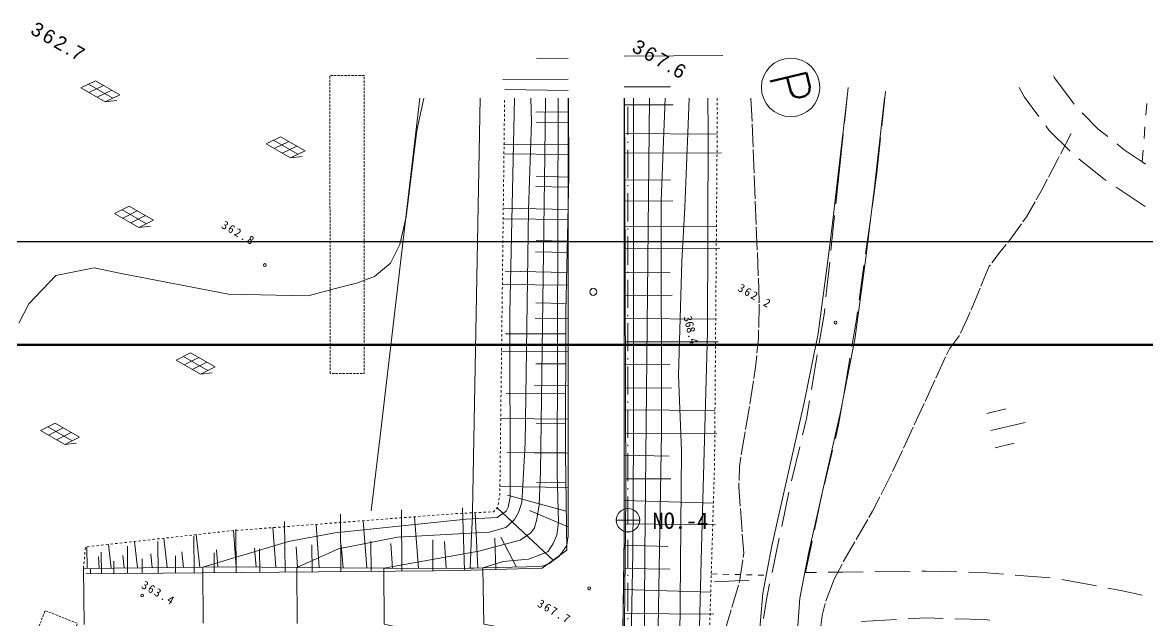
# Model space of a CAD drawing. Header units: millimetres. Extents: x -2078669 to -1085629, y -5987148 to 310365.
# Drawn here: x -1766236 to -1646054, y -5706897 to -5643020 of the extents above; entities that cross this region are included whole.
import ezdxf
from ezdxf.enums import TextEntityAlignment as Align

# ---------------------------------------------------------------- set-up
doc = ezdxf.new("R2010")
doc.units = ezdxf.units.MM
doc.header["$LTSCALE"] = 500
for name, pattern in [('53003', [0.75, 0.5, -0.25]), ('561019', [1, 0.5, -0.5]), ('56201', [2.5, 1.25, -1.25]), ('57103', [5.5, 5, -0.5]), ('SXF_一点短鎖線', [9.25, 6, -1.5, 0.25, -1.5])]:
    doc.linetypes.add(name, pattern=pattern)
doc.layers.get('Defpoints').update_dxf_attribs({"color": 153})
for name, color, linetype, lineweight in [('D-BGD', 7, 'Continuous', 13), ('D-BGD-数値図化', 7, 'Continuous', 13), ('D-BMK', 2, 'SXF_一点短鎖線', 13), ('D-BMK-HTXT', 7, 'Continuous', 13), ('D-TTL', 2, 'Continuous', 140), ('●予備設計_LP横断', 7, 'Continuous', 13)]:
    doc.layers.add(name, color=color, linetype=linetype, lineweight=lineweight)
doc.styles.add('BIGFONT', font='txt', dxfattribs={"height": 0.2, "bigfont": 'BIGFONT'})
doc.styles.add('MS ゴシック', font='MS Gothic.ttf')
doc.styles.add('Style-WORKING', font='WORKING.shx')
doc.styles.add('ＭＳ ゴシック', font='MS Gothic.ttf')
doc.linetypes.add('56130', pattern='A,1,-0.375,[44,dgnlstyle-dm500.shx,S=0.0012,R=0,X=0,Y=0],-0.375', length=1.75)

# ---------------------------------------------------------------- blocks, each defined once
blk = doc.blocks.new('M7312')
at = {"layer": '●予備設計_LP横断', "linetype": 'Continuous', "lineweight": 20}
blk.add_circle((0, -0.001000000003841706), 0.15, dxfattribs=at)
blk = doc.blocks.new('M6217')
at = {"layer": 'D-BGD-数値図化', "linetype": 'Continuous', "lineweight": 9}
for p, q in [((-1.033000000001266, 0.7000000000116415), (-2, -0.75)), ((-1.5, 0), (1.5, 0)), ((-1.033000000001266, 0.7000000000116415), (1.966999999998734, 0.7000000000116415)), ((-0.03300000000126602, 0.7000000000116415), (-1, -0.75)), ((0.966999999998734, 0.7000000000116415), (0, -0.75)), ((1.966999999998734, 0.7000000000116415), (1, -0.75)), ((1, -0.75), (2, 0)), ((-2, -0.75), (1, -0.75))]:
    blk.add_line(p, q, dxfattribs=at)

msp = doc.modelspace()

# ---------------------------------------------------------------- linework, layer by layer
at = {"layer": 'D-BGD', "linetype": 'Continuous'}
for p, q in [((-1707943.472932116, -5646879.620148626), (-1711309.738890354, -5646838.434700077)), ((-1701949.728074475, -5646609.685565954), (-1691410.322867256, -5646554.677655142)), ((-1707934.503544536, -5649075.138474473), (-1714916.560057319, -5649121.845885431)), ((-1707943.979892161, -5650266.864509185), (-1714718.903484079, -5650184.004775533)), ((-1701944.151858039, -5649903.190488055), (-1697008.376720338, -5649887.128146449)), ((-1678419.100215582, -5653698.094222469, 362761.9803929497), (-1678028.561257426, -5649968.608761691, 362755.980393274)), ((-1674440.354748812, -5654108.493760946, 362761.9803929497), (-1674055.147370341, -5650378.250504075, 362755.980393274)), ((-1701925.807667193, -5651825.423756606), (-1696710.06947655, -5651801.503349324)), ((-1646224.15370277, -5652913.000008776, 362675.9803975979), (-1646127.083102938, -5651666.57025556, 362686.9803970034)), ((-1707913.641587291, -5652570.501611263), (-1711395.351466811, -5652587.677304205)), ((-1707944.493032331, -5653695.401249752), (-1711352.610697995, -5653653.840559422)), ((-1646419.161878497, -5655405.361165555, 362652.9803988411), (-1646322.091278675, -5654158.931412339, 362663.9803982465)), ((-1701944.914598244, -5654863.375980193), (-1692024.854627647, -5654941.944245209)), ((-1678939.695950985, -5658671.196612075, 362769.9803925173), (-1678549.156992826, -5654941.711151312, 362763.9803928416)), ((-1674954.253578793, -5659081.985320225, 362769.9803925173), (-1674569.046200325, -5655351.742063354, 362763.9803928416)), ((-1707896.465894341, -5656052.211490779), (-1714837.56263533, -5656087.860108878)), ((-1701894.309299024, -5656987.846150381), (-1691574.448007951, -5656933.519174818)), ((-1646614.170054227, -5657897.72232232, 362629.9804000842), (-1646517.099454397, -5656651.292569105, 362640.9803994897)), ((-1707945.006172509, -5657123.937990316), (-1714802.553243223, -5657040.554962643)), ((-1678939.695950985, -5658671.196612075, 362769.9803925173), (-1679340.399718864, -5662398.299504595, 362884.9803863016)), ((-1674954.253578793, -5659081.985320225, 362769.9803925173), (-1675474.115775154, -5662793.652301286, 362883.9803863557)), ((-1707945.525549093, -5660594.143285192), (-1711395.133963428, -5660552.198433651)), ((-1707874.3067049, -5659525.251609514), (-1711345.844159135, -5659444.465469525)), ((-1701945.677292777, -5659823.264633434), (-1697004.906258693, -5659862.396232339)), ((-1649418.059255705, -5660604.466437317, 362590.9804021922), (-1646305.747163302, -5662688.744951033, 362766.9803926795)), ((-1707950.109348417, -5662988.119302974), (-1714772.899405878, -5662838.016680455)), ((-1701877.555988005, -5662095.655515091), (-1696761.076862517, -5662083.885700576)), ((-1707946.044925687, -5664064.34858007), (-1714886.931512297, -5663979.952201536)), ((-1679473.924400418, -5663639.923034822, 362923.9803841937), (-1679874.628168297, -5667367.025927355, 363038.980377978)), ((-1675646.825189892, -5664031.206861397, 362921.9803843018), (-1676167.185735896, -5667743.74081856, 363035.9803781402)), ((-1701946.439987316, -5664783.153286655), (-1692103.415821574, -5664861.111417302)), ((-1708027.003791811, -5666392.687703065), (-1711378.256395052, -5666323.371220549)), ((-1707946.570614248, -5667576.727151527), (-1711438.101992044, -5667534.272545746)), ((-1701858.208212597, -5667158.818843734), (-1691741.84854831, -5667137.462814459)), ((-1680007.285873772, -5668609.147807232, 363076.9803759241), (-1680407.989641651, -5672336.250699766, 363192.9803696544)), ((-1676339.895150631, -5668981.295378672, 363073.9803760863), (-1676859.757346985, -5672692.962359748, 363186.9803699788)), ((-1708104.990035105, -5669738.956809815), (-1714690.896654865, -5669598.140245013)), ((-1701947.196759036, -5669704.525135005), (-1697044.794068933, -5669743.352851258)), ((-1707947.096302808, -5671089.105722984), (-1714972.335227376, -5671003.68367839)), ((-1701849.919230039, -5672181.022400558), (-1696831.401937499, -5672159.080160739)), ((-1708180.381813996, -5673040.579880483), (-1711415.035830523, -5672969.079798182)), ((-1707947.628380038, -5674644.170101307), (-1711481.592209522, -5674601.199546265)), ((-1701947.953530749, -5674625.896983359), (-1692181.366936043, -5674703.24971772)), ((-1708207.2358602, -5676277.828361413), (-1714621.044496616, -5676259.004744411)), ((-1701842.722047386, -5677144.926664026), (-1691904.946527445, -5677113.19277717)), ((-1707948.16045727, -5678199.234479619), (-1715058.776850646, -5678112.774304079)), ((-1681333.651996185, -5678513.694344795, 363288.9803644656), (-1681955.312556237, -5682211.830176258, 363321.980362682)), ((-1708205.486159673, -5679485.381295703), (-1711399.385836709, -5679483.44473194)), ((-1701948.704425638, -5679509.0511352), (-1697084.372124005, -5679547.577328651)), ((-1677842.831475563, -5678863.933923182, 363286.9803645738), (-1678467.092963843, -5682560.574705707, 363318.9803628442)), ((-1707948.699000817, -5681797.503423832), (-1711525.610962007, -5681754.010649237)), ((-1701824.260639544, -5682069.168387919), (-1696900.018915662, -5682050.70698007)), ((-1708216.092484208, -5682674.297476259), (-1714549.27880922, -5682655.679291581)), ((-1701949.455320518, -5684392.205287055), (-1692258.71270871, -5684468.957326455)), ((-1663216.836827897, -5684794.731393992), (-1661176.685645314, -5684299.572151156)), ((-1707949.237544363, -5685395.772368045), (-1715146.268995752, -5685308.261445185)), ((-1708225.40157654, -5685840.89063876), (-1711369.671721011, -5685832.878778627)), ((-1662774.827884353, -5686616.321280328), (-1659130.651412373, -5685730.569441078)), ((-1701811.874528085, -5686943.780579223), (-1692062.650145479, -5686919.008356306)), ((-1662332.450314368, -5688439.276492401), (-1660291.800782133, -5687943.250273478)), ((-1708233.41343668, -5688985.160783235), (-1714485.977450304, -5688966.748030878)), ((-1707949.782632812, -5689037.770941637), (-1711570.164672759, -5688993.749600943)), ((-1701950.200330947, -5689237.092192481), (-1697147.094580132, -5689327.19910182)), ((-1683198.855750127, -5688332.275920505, 363307.9803634387), (-1684071.557818625, -5691979.537849594, 363256.9803661953)), ((-1679688.572586134, -5688686.782285759, 363312.9803631685), (-1680559.909328907, -5692333.675588426, 363261.980365925)), ((-1701796.893952223, -5691773.746734432), (-1696966.927797012, -5691758.766158582)), ((-1707950.327721267, -5692679.769515225), (-1715234.824429658, -5692591.195075365)), ((-1708195.482028528, -5692109.702374068), (-1711316.337355062, -5692161.287039475)), ((-1708143.897363117, -5695230.557700594), (-1714435.496102089, -5693494.158926451)), ((-1701950.945341396, -5694081.979097912), (-1692429.264949917, -5694365.654695851)), ((-1684361.671166451, -5693194.590966425, 363239.9803671141), (-1685134.459089864, -5696864.68187876, 363261.980365925)), ((-1725708.689317927, -5701628.185839897), (-1725762.704619137, -5695080.233662902)), ((-1719034.171561256, -5701554.647417349), (-1719245.334356352, -5694858.693010221)), ((-1717589.840755316, -5701293.532647422), (-1717862.565581939, -5695379.981572597)), ((-1709525.965930459, -5700490.908529095), (-1715522.00017312, -5694859.252083331)), ((-1707950.955954962, -5696877.301645722), (-1712058.279563629, -5695155.281300752)), ((-1738181.938198774, -5701736.562668609), (-1738233.846055852, -5696308.653090391)), ((-1734526.915784046, -5701248.016131244), (-1734880.929111071, -5696625.002570834)), ((-1732211.995458829, -5701684.795605509), (-1732270.724185883, -5695526.301728236)), ((-1729465.448160424, -5701286.739556435), (-1729851.916569598, -5696239.899339306)), ((-1723939.742288876, -5701328.946459549), (-1724362.003533371, -5695819.236644568)), ((-1701825.262180249, -5696578.795407215), (-1692221.445563394, -5696666.524642074)), ((-1747899.078002671, -5701825.914913571), (-1747936.046887595, -5697836.850915424)), ((-1747300.117372945, -5701202.359000015), (-1747686.287057823, -5697727.065334245)), ((-1743410.226128153, -5701179.613053871), (-1743707.244491016, -5697300.889247838)), ((-1743412.626878881, -5701786.492358224), (-1743455.324833899, -5697125.143354376)), ((-1739163.327190027, -5701212.392189439), (-1739487.599368159, -5696977.764387977)), ((-1702411.143786873, -5730580.913396094), (-1701951.523513187, -5697841.895522673)), ((-1759323.505587741, -5701327.881349768), (-1759347.56976062, -5699022.850467714)), ((-1756775.05026964, -5701301.275862701), (-1757056.514094823, -5698768.271623571)), ((-1755016.369855921, -5701887.161949389), (-1755034.983575049, -5698969.808249645)), ((-1753943.252594115, -5701271.71232438), (-1754256.010130113, -5698457.083609685)), ((-1751735.567138791, -5701858.311166637), (-1751761.618024837, -5698452.240102025)), ((-1750796.609991362, -5701238.86185276), (-1751144.140535513, -5698111.297090234)), ((-1736845.122072805, -5701230.280388479), (-1737014.692863325, -5699015.793819872)), ((-1735295.577277845, -5701711.668220798), (-1735320.471725664, -5698825.307299877)), ((-1731996.181972246, -5701267.377843836), (-1732181.302406288, -5698849.914399456)), ((-1728980.822274279, -5701662.02011914), (-1729012.267521427, -5698425.863438102)), ((-1726702.595354667, -5701307.860023024), (-1726904.777638069, -5698668.705499963)), ((-1722383.240564712, -5701601.929521543), (-1722414.480379553, -5698285.15052911)), ((-1720984.15737683, -5701351.503849384), (-1721158.131692868, -5698463.425780833)), ((-1715686.194357685, -5701449.066019799), (-1715786.792258741, -5698092.419055467)), ((-1713478.26954443, -5701184.091509187), (-1715125.093110208, -5698005.918708116)), ((-1701965.562852435, -5698841.925775712), (-1697281.322352183, -5698982.073872029)), ((-1685390.978730635, -5698087.510773234, 363269.9803654926), (-1686164.633630124, -5701757.103335919, 363291.9803643036)), ((-1681890.860376366, -5698439.634570229, 363268.9803655467), (-1682590.703210231, -5701764.101408725, 363289.9803644116)), ((-1758049.277928684, -5701314.578606239), (-1758125.659928212, -5700105.069825931)), ((-1757808.45520818, -5701908.575565216), (-1757836.08491438, -5699608.893842122)), ((-1755359.15143187, -5701286.494093527), (-1755507.70677217, -5699949.58585509)), ((-1752369.931292742, -5701255.287088568), (-1752535.003312777, -5699769.738719266)), ((-1749893.610001738, -5701844.399356035), (-1749907.521812339, -5700002.442218985)), ((-1749048.363682161, -5701220.610426388), (-1749231.788739414, -5699569.895819312)), ((-1745743.301380805, -5701807.841335736), (-1745761.374958644, -5699652.06471387)), ((-1745355.18402683, -5701182.01577801), (-1745525.968762486, -5699352.481658981)), ((-1741286.776659092, -5701196.002621667), (-1741442.099294337, -5699167.664719783)), ((-1740898.384736124, -5701766.851477538), (-1740921.711881097, -5699238.956077516)), ((-1759720.476070299, -5701332.025661412), (-1759658.735550371, -5707330.769964835)), ((-1758955.804321485, -5701918.055537933), (-1758970.614016972, -5701402.031658535)), ((-1756463.885196769, -5701897.117425049), (-1756475.343336946, -5700552.547413634)), ((-1753438.602671097, -5701871.336609652), (-1753445.758250051, -5700298.552921308)), ((-1701874.656194122, -5701360.223829729), (-1697079.574514328, -5701405.931579325)), ((-1722266.641978009, -5701599.745921773, 367629.9801298375), (-1759458.174943622, -5701929.178969122, 363609.9803471159)), ((-1692316.861304655, -5702764.096602802, 362326.9804164611), (-1688619.183441567, -5702591.931160412, 362924.9803841396)), ((-1681416.068125629, -5701755.311138577, 363310.9803632767), (-1682590.703210231, -5701764.101408725, 363289.9803644116)), ((-1671417.446398241, -5701647.822792973, 363335.9803619254), (-1675167.763283304, -5701692.842133095, 363347.9803612768)), ((-1656443.232836459, -5702349.566274852, 363281.980364844), (-1660180.378431045, -5702044.59203812, 363296.9803640333)), ((-1651519.735275826, -5703207.287133018, 363222.9803680329), (-1655206.436072426, -5702527.607269271, 363269.9803654926)), ((-1702032.382136659, -5703601.502029648), (-1692712.696980775, -5703879.159664702)), ((-1701919.066711501, -5706132.982491489), (-1692369.863123704, -5706235.456783513)), ((-1672873.214547273, -5706795.04427676, 363311.9803632225), (-1676617.852921182, -5706996.73445609, 363289.9803644116))]:
    msp.add_line(p, q, dxfattribs=at)
at = {"layer": 'D-BGD', "linetype": '56201'}
msp.add_line((-1692654.574118962, -5701922.898073228), (-1686781.113394153, -5702059.046459016), dxfattribs=at)
at = {"layer": 'D-BGD', "linetype": 'Continuous'}
for points, elevation in [([(-1656106.040727081, -5648729.914497936), (-1655989.498457972, -5648944.544162853), (-1653901.225202177, -5651760.873419228)], 362519.9804060296), ([(-1659765.839151319, -5649953.870332168), (-1659199.798167969, -5650997.827923595), (-1657669.85405105, -5653053.763547395)], 362519.9804060296), ([(-1723806.265379686, -5651108.013147448), (-1728023.617221985, -5687194.520827177), (-1728985.413475219, -5695188.614957172)], 363999.9803260366), ([(-1653050.684038648, -5652673.086421207), (-1651307.439808179, -5654404.097368765), (-1650293.76218768, -5655207.079000521)], 362519.9804060296), ([(-1656923.610615019, -5654057.124681356), (-1656590.352485262, -5654504.748390845), (-1654331.962422224, -5656760.252153165)], 362519.9804060296)]:
    msp.add_lwpolyline(points, dxfattribs=dict(at, elevation=elevation))
at = {"layer": 'D-BGD', "linetype": 'Continuous', "flags": 128}
for points, elevation in [([(-1766626.953518547, -5675125.029747019), (-1765555.896255241, -5673075.101514014), (-1762658.036178375, -5670046.353575426), (-1758575.325389591, -5669230.434620126), (-1755708.752795121, -5669815.866627479), (-1744219.20317778, -5672034.859143931), (-1735720.199832283, -5672232.645192105), (-1732390.279565055, -5671327.735402725), (-1730558.483782549, -5670871.984565177), (-1728622.306947867, -5670146.351184823), (-1726936.67512888, -5668736.893895983), (-1725911.165500388, -5666746.138396274), (-1725256.783968017, -5663787.707424001), (-1724108.256416352, -5654553.737795324), (-1723348.769637741, -5651108.013147448)], 362999.9803800859), ([(-1746952.985662517, -5707199.170822841), (-1746971.18602563, -5701198.925006637), (-1737828.655660057, -5698463.183485579), (-1732862.975911408, -5697515.804537459), (-1718829.091184967, -5696082.988089686), (-1715540.770984912, -5695878.522717253), (-1714575.95358359, -5695217.393203287), (-1714362.686940937, -5694808.248588118), (-1714128.061213822, -5693707.786580001), (-1714187.168251849, -5674019.291628516), (-1713729.003138929, -5652706.510308276), (-1713667.494174798, -5651108.013147448)], 363999.9803260367), ([(-1711933.745271347, -5651108.013147448), (-1711853.951091021, -5653626.295253866), (-1712174.561735282, -5663013.201201976), (-1712530.840482241, -5687907.13635597), (-1712804.983723914, -5693125.712074596), (-1712877.034125138, -5694288.481868217), (-1713247.249739754, -5695347.91485928), (-1713665.986704185, -5696124.54815142), (-1714604.5570717, -5696950.71126862), (-1716376.572591322, -5697456.972694245), (-1726168.938488599, -5698008.28815332), (-1732469.37382559, -5699253.051225482), (-1736912.511661226, -5701229.76481554), (-1736888.481368781, -5707229.901451756)], 364999.9802719873), ([(-1710374.967849914, -5651108.013147448), (-1710429.101022067, -5657205.486597837), (-1710894.668467201, -5690964.182125595)], 365999.9802179378), ([(-1708996.995110938, -5651108.013147448), (-1709110.780487583, -5691201.789629862)], 366999.9801638886), ([(-1700952.709735301, -5651108.013147448), (-1700961.629995676, -5686512.072185916), (-1700984.927430119, -5694097.505265818), (-1701052.37050616, -5699682.883414043), (-1701513.31285703, -5723448.576399338), (-1701520.715330623, -5727229.892527056), (-1701431.871425025, -5733008.915640819), (-1700155.106626387, -5796797.606931828), (-1700080.907623878, -5801071.054314593), (-1700068.84240062, -5803345.641281736), (-1700249.53492876, -5815358.603431306), (-1700273.261984837, -5819413.127355229), (-1700193.413593764, -5821469.461174596), (-1700087.20508715, -5822332.148065333), (-1699481.41452573, -5824472.801531136), (-1698140.967686496, -5827053.046937546), (-1696517.225102158, -5829876.874990528), (-1695063.888787198, -5832742.316743505), (-1693978.358064973, -5835770.051529248)], 366999.9801638886), ([(-1699240.668163968, -5651108.013147448), (-1699768.762346035, -5699695.208718233), (-1699860.81179396, -5716981.874347994), (-1699738.298777395, -5732279.935312071), (-1699019.440313272, -5777131.505841929), (-1698955.174386292, -5780581.458682704), (-1698905.535827796, -5782032.176017593), (-1698640.698599124, -5784798.090045129), (-1698372.411447286, -5788984.711248636), (-1698182.372547274, -5795111.414616266), (-1698102.192831725, -5802781.70332353), (-1698231.77875949, -5816204.703025851), (-1698238.553160213, -5819982.919875691), (-1698120.794421469, -5821764.612479589), (-1697900.725595167, -5822726.197424616), (-1697035.271314814, -5824892.691666537), (-1695053.507991647, -5828717.031103019), (-1694664.362447324, -5829428.619940913), (-1692394.059730944, -5834261.97617582)], 365999.9802179378), ([(-1689352.545607845, -5836238.65986742), (-1689776.023522439, -5833959.427567957), (-1691021.286730469, -5831360.075216942), (-1695462.777793798, -5823587.755777309), (-1695883.037072872, -5822625.288625074), (-1696297.215296904, -5820980.023574215), (-1696375.090832614, -5818928.28408168), (-1696541.864734594, -5811946.417770072), (-1696011.839209559, -5802347.69728489), (-1696306.229733967, -5789275.008780362), (-1697278.505245433, -5779087.262562087), (-1697593.122861066, -5768598.174286547), (-1697762.993361601, -5756065.355887213), (-1698241.945805444, -5735738.746704455), (-1698239.896230639, -5726853.867455654), (-1698366.914044169, -5709721.56350246), (-1697977.719258156, -5686805.08027242), (-1697999.561180105, -5662081.350115877), (-1697571.044232801, -5651108.013147448)], 364999.9802719873), ([(-1695996.474991662, -5708892.599078197), (-1695851.811037438, -5688773.353203127), (-1696148.363842519, -5680686.871436894), (-1695803.756518098, -5668551.284106271), (-1695482.600608388, -5662747.258328504), (-1695107.818261944, -5653908.229550864), (-1695016.294032708, -5651108.013147448)], 363999.9803260367), ([(-1693015.284523049, -5651108.013147448), (-1692985.818379305, -5654587.023305635), (-1693061.128149065, -5676110.647613814), (-1693701.43368879, -5699100.788036088), (-1693917.234881666, -5707562.907043735)], 362999.9803800859), ([(-1710668.025641421, -5713636.024826613), (-1711595.214353712, -5710774.28040868), (-1713482.557341794, -5709372.215557192), (-1714906.026336647, -5708999.211821807), (-1716776.872522211, -5708862.719442504), (-1725207.964833575, -5707812.364914756), (-1727584.291543358, -5707301.114751231), (-1727626.678599889, -5701300.807305329), (-1717476.478968403, -5699486.8577613), (-1713059.909689262, -5698298.81586751), (-1711919.708985902, -5697541.261807737), (-1711540.991411556, -5696990.766621005), (-1711284.146534283, -5696078.398487021), (-1711040.608687982, -5694547.061144201), (-1710894.668467201, -5690964.182125595)], 365999.9802179378), ([(-1709110.780487583, -5691201.789629862), (-1708966.192523484, -5696376.159487551), (-1709143.040153593, -5697777.429875478), (-1709555.128914638, -5698670.921200763), (-1710062.585044245, -5699509.594064673), (-1710868.892634598, -5699832.759638601), (-1712176.766652428, -5700338.219173034), (-1714903.304593878, -5700580.706376597), (-1717045.310457742, -5701279.147734511), (-1716955.416990454, -5707279.080090151), (-1713903.501716503, -5707851.092431302), (-1711388.285015962, -5708909.319318315), (-1710904.900382514, -5709047.609841555), (-1709688.32220103, -5709858.798658798), (-1708862.108524898, -5711312.983192821), (-1708540.21707785, -5713544.203116307)], 366999.9801638886)]:
    msp.add_lwpolyline(points, dxfattribs=dict(at, elevation=elevation))
for points in [[(-1707944.105784686, -5651108.013147448), (-1707951.100170055, -5697840.872145619), (-1708085.155520427, -5698852.657226769), (-1708357.882501574, -5699329.125443098), (-1708888.288570358, -5700023.114866451), (-1710013.157230158, -5700848.307139684), (-1710812.494389245, -5701113.193963462), (-1717047.542759548, -5701279.018011293), (-1718029.223732913, -5701305.292757349), (-1720039.225114328, -5701358.715689357), (-1727626.678599889, -5701300.807305329), (-1736912.511661208, -5701229.764815508), (-1744397.388443766, -5701171.993770277), (-1746971.18602563, -5701198.925006637), (-1759720.476070299, -5701332.025661412)], [(-1707951.100170055, -5697840.872145619), (-1707944.105784686, -5651108.013147448)], [(-1695883.576743463, -5836564.231185607), (-1696769.863153284, -5834054.726725741), (-1699421.935876762, -5829022.685711205), (-1700180.716771755, -5827633.791445038), (-1700975.917125837, -5826177.825408564), (-1701517.517281431, -5824936.838271931), (-1701690.359686628, -5823987.405071358), (-1701845.436733178, -5820982.382919912), (-1701701.204633356, -5801957.497901253), (-1701807.900889556, -5785855.357488255), (-1701974.399879491, -5764746.386648445), (-1702148.748945796, -5745306.536557757), (-1702411.143786873, -5730580.913396094), (-1701951.523513187, -5697841.895522673), (-1701944.337126653, -5651108.013147448)], [(-1701944.337126653, -5651108.013147448), (-1701951.523513187, -5697841.895522673)], [(-1662597.232068519, -5761102.226369679), (-1670255.87647755, -5755346.954969043), (-1676236.577548151, -5751004.874154558), (-1679656.872285624, -5748045.735310626), (-1682158.494162033, -5744864.929875328), (-1684078.123964571, -5741335.828335766), (-1685293.942305106, -5738522.714447617), (-1686189.761996604, -5735568.271682916), (-1686956.755201245, -5731560.974885259), (-1687404.819861769, -5727199.502200237), (-1687782.79449526, -5722688.001567343), (-1687769.097730827, -5715414.244307197), (-1687489.23169497, -5708193.135988068), (-1687152.38016874, -5703969.109696926), (-1686169.778981038, -5698908.623452173), (-1682715.890372698, -5683621.287911648), (-1681949.674943581, -5679755.94895657), (-1681249.557432147, -5676226.328712055), (-1680069.917297462, -5667389.722883953), (-1679716.152791991, -5664462.651013467), (-1679194.599586871, -5660136.022163968), (-1678178.784459968, -5651289.448191167), (-1678158.916388177, -5651108.013147448)], [(-1674134.718950134, -5651108.013147448), (-1674203.479890421, -5651735.933184913), (-1675222.326201679, -5660603.833476506), (-1675746.541964746, -5664953.153970469), (-1676101.58315919, -5667894.486627853), (-1677301.574608278, -5676880.875036829), (-1678018.15173753, -5680493.30880808), (-1678802.711003064, -5684450.759123542), (-1682254.346766363, -5699730.16215615), (-1683182.653697674, -5704511.583668292), (-1683495.03623737, -5708430.173781886), (-1683768.552299263, -5715495.758227596), (-1683782.370019615, -5722524.91790207), (-1683422.347749396, -5726828.86201749), (-1682995.205006857, -5730979.917810307), (-1682301.171676335, -5734608.473481758), (-1681531.545482907, -5737144.348234803), (-1680477.63100545, -5739582.959624774), (-1678805.284898362, -5742657.338452136), (-1676750.112312079, -5745272.398383529), (-1673748.12914845, -5747867.668578138), (-1667879.226905416, -5752129.337825636), (-1660193.965684418, -5757904.522668994), (-1662597.232068519, -5761102.226369679)], [(-1707951.100170055, -5697840.872145619), (-1708085.155520427, -5698852.657226769), (-1708357.882501574, -5699329.125443098), (-1708888.288570358, -5700023.114866451), (-1710013.157230158, -5700848.307139684), (-1710812.494389256, -5701113.19396348)], [(-1759720.476070299, -5701332.025661412), (-1746971.18602563, -5701198.925006637), (-1744397.388443766, -5701171.993770277), (-1736912.511661208, -5701229.764815508), (-1727626.678599889, -5701300.807305329), (-1720039.225114328, -5701358.715689357), (-1717045.310457734, -5701279.147734498), (-1710812.494389256, -5701113.19396348)]]:
    msp.add_lwpolyline(points, dxfattribs=at)
at = {"layer": 'D-BGD', "linetype": '561019', "flags": 128}
for points in [[(-1759720.476070299, -5701332.025661412), (-1759703.380764044, -5701145.768455592), (-1759512.089314863, -5699041.131646381), (-1744169.560998565, -5697336.291740788), (-1728564.13695357, -5696141.285926092), (-1719791.031382201, -5695468.919757856), (-1715927.255123043, -5695290.727721116), (-1715439.714739625, -5694771.642641659), (-1715245.193584164, -5693443.970119745), (-1714766.905272046, -5654108.811571577), (-1714730.204436267, -5651108.013147448)], [(-1692028.638773115, -5651108.013147448), (-1692006.532008744, -5652628.523194275), (-1692300.948950556, -5689801.721795942), (-1692303.265728753, -5690126.811969779), (-1692394.57538588, -5693201.286156342), (-1693218.833505033, -5720867.826484625), (-1692562.33098879, -5742486.837999404), (-1691861.984586277, -5761940.679958083), (-1691831.171831011, -5763137.20134077), (-1691022.465687794, -5794632.897952726), (-1692113.139667838, -5818011.237073794), (-1691957.455091673, -5821021.22217853), (-1691039.066568549, -5823101.646885552), (-1685277.591463847, -5833891.135355605), (-1685840.646344152, -5856793.035570872), (-1686401.757327898, -5859071.495548288), (-1687469.458170331, -5861410.558223004), (-1692335.892345306, -5870139.533971891), (-1692623.707601264, -5871669.642176039), (-1692194.311730925, -5893141.96162054), (-1691936.115324559, -5909612.624335902), (-1691500.538338221, -5951537.732381819), (-1690968.698003632, -5960308.495319686), (-1690776.234367866, -5961930.124889161), (-1689280.530717174, -5964621.529274343), (-1682682.623371107, -5975240.120035746), (-1681599.218332786, -5976862.903481368), (-1680925.116692743, -5982662.456215291)], [(-1692028.638773117, -5651108.013147448), (-1692006.532008745, -5652628.523194261), (-1692300.948950556, -5689801.721795934), (-1692303.265728754, -5690126.811969779), (-1692394.575385881, -5693201.286156343), (-1693218.833505035, -5720867.826484621), (-1692610.077595222, -5740914.51434688)]]:
    msp.add_lwpolyline(points, dxfattribs=at)
at = {"layer": 'D-BGD', "linetype": '56130', "flags": 128}
msp.add_lwpolyline([(-1718397.137353902, -5701315.270374527), (-1718327.615180477, -5699587.0179786), (-1718252.610009146, -5697702.743359593), (-1718176.737861752, -5695818.967090225), (-1718153.543260708, -5695234.820727115), (-1717357.240855102, -5651108.013147448)], dxfattribs=at)
at = {"layer": 'D-BGD', "linetype": 'Continuous', "extrusion": (0.7120287682168591, 0.00872146665192411, 0.7020961253639149), "elevation": -1002524.316957085}
msp.add_lwpolyline([(-5629839.215185975, 1505681.661209124), (-5638089.287462968, 1505764.993237496)], dxfattribs=at)
at = {"layer": 'D-BGD', "linetype": '57103', "elevation": 362499.9804071107, "flags": 128}
for points in [[(-1688413.203750535, -5651108.013147448), (-1688215.947545851, -5655521.378526263), (-1687519.783712426, -5672965.840712559), (-1687622.240094004, -5676764.031483084), (-1687914.436370288, -5679818.7683487), (-1688427.420932529, -5683119.152361662), (-1689654.152711593, -5690430.378196036), (-1689709.635913306, -5692587.703880977), (-1689193.197126156, -5699711.737181299), (-1689655.416965999, -5702755.249756473), (-1693117.203976875, -5714570.821867225)], [(-1654204.269526888, -5654886.654772958), (-1655628.541047419, -5657603.240059442), (-1656211.119402509, -5658717.079495531), (-1657247.899720035, -5660701.356449832), (-1657970.99859671, -5662005.479823669), (-1658994.458509032, -5663775.954154403), (-1660799.803870277, -5666312.709775012), (-1661786.177021081, -5667498.949105872), (-1662969.610179329, -5669062.125213808), (-1665304.486053919, -5674675.215241153), (-1666120.628351941, -5676424.139581066), (-1667208.112467337, -5677862.532763495), (-1673533.61719806, -5691525.753262195), (-1675431.581483192, -5695216.915912385), (-1678613.393724766, -5700742.263635817), (-1679528.146471844, -5702492.177059456)], [(-1679528.146471844, -5702492.177059456), (-1680500.73408008, -5705083.149370456), (-1680820.291143649, -5706365.478538156), (-1682193.542960891, -5718071.267808013), (-1682307.640514813, -5721229.531677376), (-1682454.193835957, -5722911.198652746), (-1683022.616611697, -5726988.273427164), (-1687352.817679939, -5727576.577467837), (-1688696.388171346, -5730700.575720804), (-1689201.631390641, -5731400.955052831), (-1689699.015507644, -5731889.006267011), (-1690477.790607926, -5732116.114769822), (-1691196.680425681, -5732060.451732507), (-1691951.727952637, -5731640.281348818), (-1692521.55260433, -5730815.60822709), (-1693290.273038672, -5728557.078333871)]]:
    msp.add_lwpolyline(points, dxfattribs=at)
at = {"layer": 'D-BGD', "linetype": 'Continuous', "extrusion": (-0.3219888141337837, -0.404692014435889, 0.8558899327743854), "elevation": 3130268.136106319}
msp.add_lwpolyline([(2230845.154503386, -4479569.863469276), (2231961.414223401, -4479567.930077501), (2234149.169958622, -4479357.162537058), (2234582.766250228, -4479316.556248524)], dxfattribs=at)
at = {"layer": 'D-BGD', "linetype": 'Continuous', "extrusion": (-0.3199589466611241, -0.403068422417677, 0.8574159546574982), "elevation": 3120250.635441752}
msp.add_lwpolyline([(2222521.730796804, -4494218.327514682), (2225998.386041922, -4494218.327514675), (2226270.187193095, -4494193.066355433)], dxfattribs=at)
at = {"layer": 'D-BGD', "linetype": 'Continuous', "extrusion": (-0.02336804260690204, 0.0002305858269591729, 0.9997269034165772), "elevation": 406724.1175228492}
msp.add_lwpolyline([(5723646.691083604, -1636474.282492927), (5710089.332191433, -1636474.282492791), (5675875.32682745, -1636902.196495237)], dxfattribs=at)
at = {"layer": 'D-BGD', "linetype": 'Continuous', "extrusion": (-0.3363430363894043, 0.06507962086988583, 0.9394881610854859), "elevation": 537255.3444700919}
msp.add_lwpolyline([(5889512.944269016, -413081.5846061712), (5890131.336543788, -413026.1233329562), (5893259.627252099, -412944.3909303224)], dxfattribs=at)
at = {"layer": 'D-BGD', "linetype": 'Continuous', "extrusion": (-0.6089507753250342, 0.1099120349833022, 0.7855560437020831), "elevation": 682930.5499628761}
msp.add_lwpolyline([(5881587.301016029, -279990.1359423843), (5882396.125877534, -279949.7345496418), (5885335.5745673, -279907.7171011762)], dxfattribs=at)
at = {"layer": 'D-BGD', "linetype": 'Continuous', "extrusion": (-0.3056172302841113, 0.05997141349118512, 0.9502639307673095), "elevation": 518516.0741175499}
msp.add_lwpolyline([(5900995.96478253, -415462.8468456643), (5902889.576723675, -415408.2627054271), (5904743.816790986, -415488.5334999105)], dxfattribs=at)
at = {"layer": 'D-BGD', "linetype": 'Continuous', "extrusion": (-0.309945831470117, 0.06090712801683537, 0.9488012981183356), "elevation": 518842.8384742668}
msp.add_lwpolyline([(5900815.455474484, -408229.116290077), (5903065.493802266, -408165.7998167095), (5904562.819679099, -408229.1162900546)], dxfattribs=at)
at = {"layer": 'D-BGD', "linetype": 'Continuous', "extrusion": (-0.5551688300627379, 0.1220554617389749, 0.8227332704992891), "elevation": 537080.7231235733}
msp.add_lwpolyline([(5921665.489934515, -138327.5476793293), (5922071.068051759, -138336.3438734314), (5925414.813097502, -138299.3998581624)], dxfattribs=at)
at = {"layer": 'D-BGD', "linetype": 'Continuous', "extrusion": (-0.00756381663842642, -0.9097619978442231, 0.415061315899649), "elevation": 5352714.668157138}
msp.add_lwpolyline([(-1663259.80096865, -2036940.179600415), (-1672125.165598779, -2037786.525511772), (-1674805.311271303, -2037907.43207054)], dxfattribs=at)
at = {"layer": 'D-BGD', "linetype": 'Continuous', "extrusion": (-0.01094179843815698, 0.9736230144046303, 0.2279002037484385), "elevation": -5450162.903009168}
msp.add_lwpolyline([(1740384.780621813, 1648836.171818211), (1742596.304482616, 1648843.361004903), (1744134.394144116, 1648815.631284794)], dxfattribs=at)
at = {"layer": 'D-BGD', "linetype": 'Continuous', "extrusion": (0.003813894428540952, 0.02882957237887465, 0.9995770655460935), "elevation": 192432.8405640145}
msp.add_lwpolyline([(904254.8774172204, 5879096.133780945), (907504.8609901024, 5879440.003845741), (907981.8558643232, 5879508.777858675)], dxfattribs=at)
at = {"layer": 'D-BGD', "linetype": 'Continuous', "extrusion": (0.002649149416745553, -0.0156285511818917, 0.9998743573046179), "elevation": 447969.075725435}
msp.add_lwpolyline([(-2590986.692361271, -5337658.056018365), (-2592719.78411189, -5337216.457062087), (-2594643.585608207, -5336837.943671008)], dxfattribs=at)
at = {"layer": 'D-BGD', "linetype": 'Continuous', "extrusion": (0.1405935850605989, -0.02365710899529263, 0.9897847165084906), "elevation": 257404.7405117358}
msp.add_lwpolyline([(-5903753.724474183, 761202.7451499325), (-5905451.44675222, 761272.8861121485), (-5907501.136208165, 761223.7874385986)], dxfattribs=at)
at = {"layer": 'D-BGD', "linetype": 'Continuous', "extrusion": (-0.02575508488386432, -0.2083469172362153, 0.9777158266494363), "elevation": 1585910.48534584}
msp.add_lwpolyline([(-934376.413104647, -5656229.259724292), (-936699.8642111042, -5656000.615094695), (-938112.0855600236, -5655914.873358597)], dxfattribs=at)
at = {"layer": 'D-BGD', "linetype": 'Continuous', "extrusion": (0.0001516001310368736, -0.1094234792892605, 0.9939952108524635), "elevation": 985333.8210751952}
msp.add_lwpolyline([(-1675783.311035621, -5630350.374507708), (-1677625.398709633, -5630295.541724519), (-1679529.987635216, -5630396.068493711)], dxfattribs=at)
at = {"layer": 'D-BGD', "linetype": 'Continuous', "extrusion": (0.00218137466219549, -0.03538750340864251, 0.9993712854625584), "elevation": 561402.2644663756}
msp.add_lwpolyline([(-2010849.67573365, -5577327.588035647), (-2011440.839205254, -5577242.972958467), (-2014580.705218011, -5576960.922701225)], dxfattribs=at)
at = {"layer": 'D-BGD', "linetype": 'Continuous'}
for points in [[(-1707923.737034473, -5651108.013147448, 368300.5974313672), (-1707875.193072479, -5659386.330004763, 368359.9800903815), (-1708196.294826683, -5673931.11157013, 368369.9800898409), (-1708236.007901079, -5689029.806819317, 368379.9800893004), (-1708080.032828275, -5699373.493792951, 368419.9800871385), (-1710718.192965297, -5701294.277471611, 368509.980082274), (-1719586.171715969, -5701571.846144934, 367739.980123892), (-1722266.641978009, -5701599.745921773, 367629.9801298375), (-1759458.174943622, -5701929.178969122, 363609.9803471159)], [(-1707923.737034473, -5651108.013147448, 368300.5974313672), (-1707875.193072479, -5659386.330004763, 368359.9800903815)], [(-1695492.698962545, -5845309.331772588, 368399.9800882195), (-1695462.869673713, -5837010.217195229, 368349.980090922), (-1695523.828069799, -5836594.544180868, 368369.9800898409), (-1695592.569859085, -5836312.809274768, 368379.9800893004), (-1695740.225862943, -5835847.301295512, 368419.9800871385), (-1700741.463806717, -5826167.259653217, 368259.9800957864), (-1701171.600290276, -5825089.538696773, 368279.9800947054), (-1701431.616957957, -5823936.589790039, 368299.9800936244), (-1701729.959915549, -5809104.949028115, 368509.980082274), (-1701807.773399144, -5790478.395198809, 368489.980083355), (-1701721.119981302, -5770100.884401416, 368469.980084436), (-1701846.679554728, -5746360.240478709, 368279.9800947054), (-1701927.812627923, -5707131.443007064, 368369.9800898409), (-1701794.040934489, -5693574.744099692, 368369.9800898409), (-1701884.224546692, -5659358.183191918, 368359.9800903815), (-1701926.767383537, -5651108.013147448, 368300.6408379772)], [(-1707875.193072479, -5659386.330004763, 368359.9800903815), (-1708196.294826683, -5673931.11157013, 368369.9800898409), (-1708236.007901079, -5689029.806819317, 368379.9800893004), (-1708080.032828275, -5699373.493792951, 368419.9800871385), (-1710718.192965297, -5701294.277471611, 368509.980082274)]]:
    msp.add_polyline3d(points, dxfattribs=at)
for centre, radius in [((-1684175.319566935, -5649948.729119185), 3124.999831095783), ((-1705258.649397386, -5671790.308472352, 368369.9800898409), 374.999979731494)]:
    msp.add_circle(centre, radius, dxfattribs=at)
at = {"layer": 'D-BGD', "linetype": '53003'}
for points in [[(-1733372.844907729, -5680511.769653849), (-1733397.545935381, -5648683.548004636), (-1729748.672866975, -5648680.566156798), (-1729723.971839326, -5680508.787806002)], [(-1764511.791287025, -5707596.614775636), (-1761070.567274631, -5708962.203591811), (-1760372.108899368, -5707203.30464336), (-1763813.332911762, -5705837.715827186)]]:
    msp.add_3dface(points, dxfattribs=at)
at = {"layer": 'D-BMK', "linetype": 'SXF_一点短鎖線', "flags": 128}
msp.add_lwpolyline([(-1701552.482171966, -5652013.423786068), (-1701552.482169488, -5902191.673942403)], dxfattribs=at)
msp.add_lwpolyline([(-1701552.482171966, -5652013.423786068), (-1701552.482169488, -5902191.673942403)], dxfattribs=at)
at = {"layer": 'D-BMK-HTXT', "color": 7, "linetype": 'Continuous', "lineweight": 13}
msp.add_line((-1702802.48217147, -5696186.747929492, 329092.9815400254), (-1700302.482171484, -5696186.747930543, -329092.9815400254), dxfattribs=at)
msp.add_circle((-1701552.482171475, -5696186.747929898, -1.104780267269234e-06), 1250.000000003684, dxfattribs=at)
at = {"layer": 'D-TTL'}
msp.add_line((-1777887.607758962, -5677452.296090323), (-1377887.607758962, -5677452.296090323), dxfattribs=at)
at = {"layer": 'Defpoints', "color": 1}
msp.add_lwpolyline([(-1788137.607758962, -5963452.296090323), (-1367637.607758962, -5963452.296090323), (-1367637.607758962, -5666452.296090323), (-1788137.607758962, -5666452.296090323)], close=True, dxfattribs=at)

# ---------------------------------------------------------------- block references
at = {"layer": 'D-BGD', "linetype": 'Continuous', "lineweight": 9, "xscale": 1000, "yscale": 1000, "zscale": 1000, "rotation": 330.1091246385173}
for p in [(-1757893.416129887, -5650357.33676762, -731999.9604358767), (-1738110.830726167, -5656343.054311714), (-1754293.724392822, -5663761.85087798), (-1747725.234321252, -5679440.110757567), (-1762214.351444177, -5686954.726982967)]:
    msp.add_blockref('M6217', p, dxfattribs=at)
at = {"layer": 'D-BGD', "linetype": 'Continuous', "lineweight": 20, "xscale": 1000, "yscale": 1000, "zscale": 1000, "rotation": 330.1091246385173}
for p in [(-1740345.607700774, -5668927.974624895, 362764.9803927876), (-1679387.841984437, -5675078.414048746, 362153.9804258117), (-1705689.357329326, -5703453.643329766, 367661.9801281078), (-1753446.983862856, -5704235.672912423, 363387.9803591148)]:
    msp.add_blockref('M7312', p, dxfattribs=at)

# ---------------------------------------------------------------- texts
at = {"layer": 'D-BGD', "linetype": 'Continuous', "style": 'BIGFONT'}
msp.add_text('P', height=3999.999783806847, rotation=283.66942145203, dxfattribs=at).set_placement((-1684174.673183018, -5649948.679129445), align=Align.MIDDLE)
at = {"layer": 'D-BGD', "linetype": 'Continuous', "style": 'MS ゴシック'}
msp.add_text('368.4', height=900, rotation=283.66942145203, dxfattribs=at).set_placement((-1695630.434378898, -5674472.29463174))
at = {"layer": 'D-BGD', "linetype": 'Continuous', "attachment_point": 7, "rotation": 330.1091246385173, "line_spacing_factor": 0.7228915662650602}
for s, insert, char_height, style in [('\\T1.284;362.7', (-1765504.11028673, -5644177.929264192, 362743.9803939227), 1499.999918925975, 'Style-WORKING'), ('\\T1.287;367.6', (-1701263.774500912, -5646052.435503534, 367564.9801333508), 1499.999918925975, 'Style-WORKING'), ('\\T1.284;362.8', (-1745084.623940151, -5664920.713146235), 900, 'MS ゴシック'), ('\\T1.284;362.2', (-1689912.353484649, -5671646.68160281), 900, 'MS ゴシック'), ('\\T1.281;363.4', (-1753630.965685862, -5703376.685381498), 900, 'MS ゴシック'), ('\\T1.283;367.7', (-1711328.028536181, -5705359.119684584, 367661.9801281078), 900, 'MS ゴシック')]:
    msp.add_mtext(s, dxfattribs=dict(at, insert=insert, char_height=char_height, style=style))
at = {"layer": 'D-BMK-HTXT', "color": 7, "style": 'ＭＳ ゴシック'}
msp.add_text('NO.-4', height=1750, rotation=359.9999999783221, dxfattribs=at).set_placement((-1698925.82517348, -5697113.51763745))

doc.saveas('drawing.dxf')
